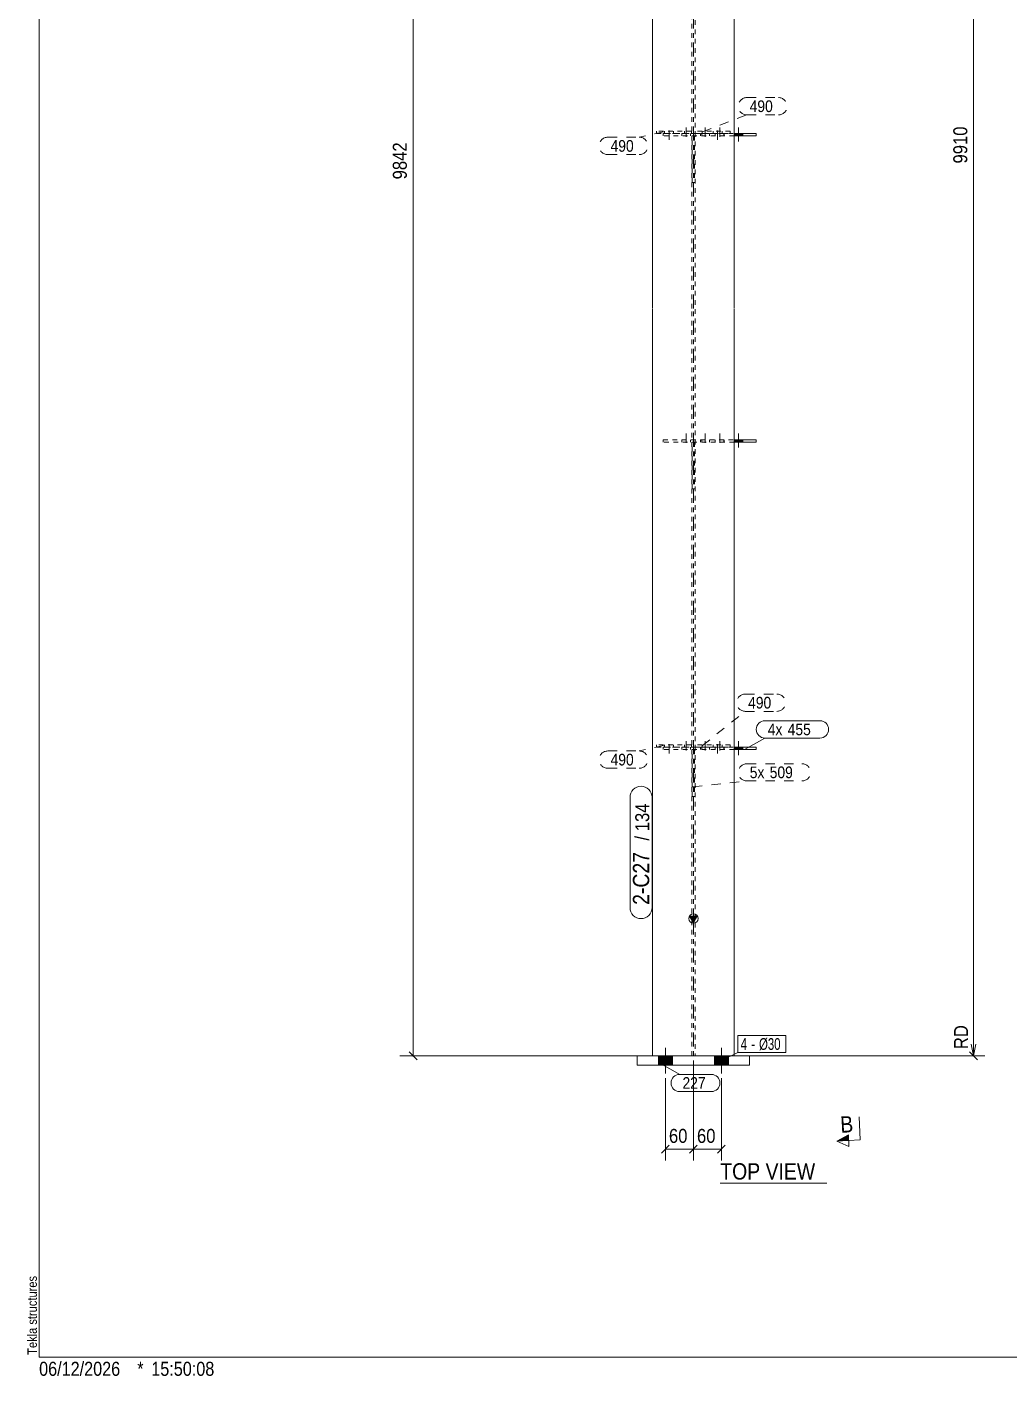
# Model space of a CAD drawing. Header units: millimetres. Extents: x 2 to 825, y 1 to 579.
# Drawn here: x 2.4 to 212.6, y 1 to 290 of the extents above; entities that cross this region are included whole.
import ezdxf

# ---------------------------------------------------------------- set-up
doc = ezdxf.new("R2010")
doc.units = ezdxf.units.MM
for name, pattern in [('XKITLINE00', [0]), ('XKITLINE01', [4, 1, -1, 1, -1]), ('XKITLINE02', [4, 2, -2]), ('XKITLINE03', [6, 3, -1, 1, -1])]:
    doc.linetypes.add(name, pattern=pattern)
for name, color, linetype, lineweight in [('Bolt', 3, 'Continuous', 0), ('BoltMark', 7, 'Continuous', 0), ('Dimensions', 7, 'Continuous', 0), ('DrawingSheet', 5, 'Continuous', 0), ('OtherObjectType', 7, 'Continuous', 0), ('Part', 2, 'Continuous', 0), ('PartMark', 7, 'Continuous', 0), ('Section', 6, 'Continuous', 0)]:
    doc.layers.add(name, color=color, linetype=linetype, lineweight=lineweight)
doc.styles.add('ARIAL', font='ARIAL.TTF')
doc.styles.add('ARIAL_NARROW', font='ARIALN.TTF')

# ---------------------------------------------------------------- blocks, each defined once
blk = doc.blocks.new('*A56')
at = {"layer": 'Bolt'}
for points in [[(140.56, 69.55), (140.56, 67.55), (137.56, 67.55), (137.56, 69.55)], [(140.56, 69.55), (140.56, 67.55), (137.56, 67.55), (137.56, 69.55)], [(152.56, 69.55), (152.56, 67.55), (149.56, 67.55), (149.56, 69.55)], [(152.56, 69.55), (152.56, 67.55), (149.56, 67.55), (149.56, 69.55)]]:
    blk.add_hatch(color=3, dxfattribs=at).paths.add_polyline_path(points, flags=17)
at = {"layer": 'Bolt', "color": 3, "linetype": 'XKITLINE00', "lineweight": 0}
for p, q in [((137.56, 69.55), (137.56, 67.55)), ((137.56, 69.55), (137.56, 67.55)), ((139.06, 71.3), (139.06, 65.8)), ((139.06, 71.3), (139.06, 65.8)), ((140.56, 69.55), (140.56, 67.55)), ((140.56, 69.55), (140.56, 67.55)), ((149.56, 69.55), (149.56, 67.55)), ((149.56, 69.55), (149.56, 67.55)), ((151.06, 71.3), (151.06, 65.8)), ((151.06, 71.3), (151.06, 65.8)), ((152.56, 69.55), (152.56, 67.55)), ((152.56, 69.55), (152.56, 67.55))]:
    blk.add_line(p, q, dxfattribs=at)
blk = doc.blocks.new('*A57')
at = {"layer": 'Bolt', "color": 3, "linetype": 'XKITLINE02', "lineweight": 0}
for p, q in [((138.87, 135.65), (138.87, 136.15)), ((139.86, 134.3), (139.86, 137.3)), ((140.84, 135.65), (140.84, 136.15))]:
    blk.add_line(p, q, dxfattribs=at)
blk = doc.blocks.new('*A58')
at = {"layer": 'Bolt', "color": 3, "linetype": 'XKITLINE02', "lineweight": 0}
for p, q in [((149.27, 135.65), (149.27, 136.15)), ((150.26, 134.3), (150.26, 137.3)), ((151.24, 135.65), (151.24, 136.15))]:
    blk.add_line(p, q, dxfattribs=at)
blk = doc.blocks.new('*A59')
at = {"layer": 'Bolt'}
blk.add_hatch(color=3, dxfattribs=at).paths.add_polyline_path([(155.65, 135.65), (155.65, 135.15), (153.77, 135.15), (153.77, 135.65)], flags=17)
at = {"layer": 'Bolt', "color": 3, "linetype": 'XKITLINE02', "lineweight": 0}
for p, q in [((143.53, 136.99), (143.53, 133.99)), ((147.55, 136.99), (147.55, 133.99)), ((150.69, 136.99), (150.69, 133.99)), ((142.59, 135.65), (142.59, 135.15)), ((144.47, 135.65), (144.47, 135.15)), ((146.61, 135.65), (146.61, 135.15)), ((148.49, 135.65), (148.49, 135.15)), ((149.75, 135.65), (149.75, 135.15)), ((151.63, 135.65), (151.63, 135.15))]:
    blk.add_line(p, q, dxfattribs=at)
at = {"layer": 'Bolt', "color": 3, "linetype": 'XKITLINE00', "lineweight": 0}
for p, q in [((154.71, 136.99), (154.71, 133.99)), ((153.77, 135.65), (153.77, 135.15)), ((155.65, 135.65), (155.65, 135.15))]:
    blk.add_line(p, q, dxfattribs=at)
blk = doc.blocks.new('*A60')
at = {"layer": 'Bolt'}
blk.add_hatch(color=3, dxfattribs=at).paths.add_polyline_path([(155.65, 201.55), (155.65, 201.05), (153.77, 201.05), (153.77, 201.55)], flags=17)
at = {"layer": 'Bolt', "color": 3, "linetype": 'XKITLINE02', "lineweight": 0}
for p, q in [((143.53, 202.89), (143.53, 199.89)), ((147.55, 202.89), (147.55, 199.89)), ((150.69, 202.89), (150.69, 199.89)), ((142.59, 201.55), (142.59, 201.05)), ((144.47, 201.55), (144.47, 201.05)), ((146.61, 201.55), (146.61, 201.05)), ((148.49, 201.55), (148.49, 201.05)), ((149.75, 201.55), (149.75, 201.05)), ((151.63, 201.55), (151.63, 201.05))]:
    blk.add_line(p, q, dxfattribs=at)
at = {"layer": 'Bolt', "color": 3, "linetype": 'XKITLINE00', "lineweight": 0}
for p, q in [((154.71, 202.89), (154.71, 199.89)), ((153.77, 201.55), (153.77, 201.05)), ((155.65, 201.55), (155.65, 201.05))]:
    blk.add_line(p, q, dxfattribs=at)
blk = doc.blocks.new('*A61')
at = {"layer": 'Bolt'}
blk.add_hatch(color=3, dxfattribs=at).paths.add_polyline_path([(155.65, 267.13), (155.65, 266.63), (153.77, 266.63), (153.77, 267.13)], flags=17)
at = {"layer": 'Bolt', "color": 3, "linetype": 'XKITLINE02', "lineweight": 0}
for p, q in [((142.59, 267.13), (142.59, 266.63)), ((143.53, 268.47), (143.53, 265.47)), ((144.47, 267.13), (144.47, 266.63)), ((146.61, 267.13), (146.61, 266.63)), ((147.55, 268.47), (147.55, 265.47)), ((148.49, 267.13), (148.49, 266.63)), ((149.75, 267.13), (149.75, 266.63)), ((150.69, 268.47), (150.69, 265.47)), ((151.63, 267.13), (151.63, 266.63))]:
    blk.add_line(p, q, dxfattribs=at)
at = {"layer": 'Bolt', "color": 3, "linetype": 'XKITLINE00', "lineweight": 0}
for p, q in [((153.77, 267.13), (153.77, 266.63)), ((154.71, 268.47), (154.71, 265.47)), ((155.65, 267.13), (155.65, 266.63))]:
    blk.add_line(p, q, dxfattribs=at)
blk = doc.blocks.new('*A64')
at = {"layer": 'Bolt', "color": 3, "linetype": 'XKITLINE02', "lineweight": 0}
for p, q in [((138.87, 267.13), (138.87, 267.63)), ((139.86, 265.78), (139.86, 268.78)), ((140.84, 267.13), (140.84, 267.63))]:
    blk.add_line(p, q, dxfattribs=at)
blk = doc.blocks.new('*A65')
at = {"layer": 'Bolt', "color": 3, "linetype": 'XKITLINE02', "lineweight": 0}
for p, q in [((149.27, 267.13), (149.27, 267.63)), ((150.26, 265.78), (150.26, 268.78)), ((151.24, 267.13), (151.24, 267.63))]:
    blk.add_line(p, q, dxfattribs=at)
blk = doc.blocks.new('*A70')
at = {"layer": 'Part'}
blk.add_hatch(color=2, dxfattribs=at).paths.add_polyline_path([(144.26, 99.46), (145.86, 99.46), (145.06, 98.06)], flags=17)
at = {"layer": 'Part', "color": 2, "linetype": 'XKITLINE00', "lineweight": 0}
for p, q in [((136.31, 295.43), (136.31, 229.63)), ((153.81, 295.43), (153.81, 229.63)), ((136.31, 229.53), (136.31, 164.05)), ((153.81, 229.53), (153.81, 164.05)), ((136.31, 163.95), (136.31, 98.15)), ((153.81, 163.95), (153.81, 98.15)), ((145.06, 98.06), (144.26, 99.46)), ((144.26, 99.46), (145.86, 99.46)), ((145.86, 99.46), (145.06, 98.06)), ((136.31, 98.05), (136.31, 69.55)), ((153.81, 98.05), (153.81, 69.55))]:
    blk.add_line(p, q, dxfattribs=at)
at = {"layer": 'Part', "color": 7, "linetype": 'XKITLINE01', "lineweight": 0}
for p, q in [((144.71, 229.63), (144.71, 295.43)), ((145.41, 295.43), (145.41, 229.63)), ((144.71, 164.05), (144.71, 229.53)), ((145.41, 229.53), (145.41, 164.05)), ((144.71, 98.15), (144.71, 163.95)), ((145.41, 163.95), (145.41, 98.15)), ((144.71, 69.55), (144.71, 98.05)), ((145.41, 98.05), (145.41, 69.55)), ((136.31, 69.55), (153.81, 69.55))]:
    blk.add_line(p, q, dxfattribs=at)
at = {"layer": 'Part', "color": 7, "linetype": 'XKITLINE03', "lineweight": 0}
for p, q in [((145.06, 229.63), (145.06, 295.43)), ((145.06, 164.05), (145.06, 229.53)), ((145.06, 98.15), (145.06, 163.95)), ((145.06, 59.55), (145.06, 98.05))]:
    blk.add_line(p, q, dxfattribs=at)
at = {"layer": 'Part', "color": 2, "linetype": 'XKITLINE00', "lineweight": 0}
blk.add_circle((145.06, 98.96), 1, dxfattribs=at)
blk = doc.blocks.new('*A74')
at = {"layer": 'Part', "color": 2, "linetype": 'XKITLINE00', "lineweight": 0}
for p, q in [((133.06, 67.55), (133.06, 69.55)), ((133.06, 69.55), (157.06, 69.55)), ((157.06, 69.55), (157.06, 67.55)), ((157.06, 67.55), (133.06, 67.55))]:
    blk.add_line(p, q, dxfattribs=at)
blk = doc.blocks.new('*A78')
at = {"layer": 'Part', "color": 7, "linetype": 'XKITLINE01', "lineweight": 0}
for p, q in [((144.66, 136.15), (137.16, 136.15)), ((137.16, 136.15), (137.16, 135.65)), ((143.16, 135.65), (143.16, 136.15)), ((144.66, 135.65), (144.66, 136.15)), ((137.16, 135.65), (144.66, 135.65))]:
    blk.add_line(p, q, dxfattribs=at)
blk = doc.blocks.new('*A79')
at = {"layer": 'Part', "color": 7, "linetype": 'XKITLINE01', "lineweight": 0}
for p, q in [((152.96, 136.15), (145.46, 136.15)), ((145.46, 136.15), (145.46, 135.65)), ((146.96, 135.65), (146.96, 136.15)), ((152.96, 135.65), (152.96, 136.15)), ((145.46, 135.65), (152.96, 135.65))]:
    blk.add_line(p, q, dxfattribs=at)
blk = doc.blocks.new('*A80')
at = {"layer": 'Part', "color": 7, "linetype": 'XKITLINE01', "lineweight": 0}
for p, q in [((144.81, 135.15), (145.31, 135.15)), ((144.81, 125.15), (144.81, 135.15)), ((144.81, 135.15), (145.31, 135.15)), ((145.31, 135.15), (145.31, 125.15)), ((145.31, 125.15), (144.81, 125.15))]:
    blk.add_line(p, q, dxfattribs=at)
blk = doc.blocks.new('*A81')
at = {"layer": 'Part', "color": 7, "linetype": 'XKITLINE01', "lineweight": 0}
for p, q in [((138.56, 135.65), (138.56, 135.15)), ((138.56, 135.15), (138.56, 135.65)), ((138.56, 135.65), (153.81, 135.65)), ((153.81, 135.15), (138.56, 135.15)), ((146.88, 135.15), (146.88, 135.65)), ((151.56, 135.65), (151.56, 135.15)), ((151.56, 135.15), (151.56, 135.65))]:
    blk.add_line(p, q, dxfattribs=at)
at = {"layer": 'Part', "color": 2, "linetype": 'XKITLINE00', "lineweight": 0}
for p, q in [((158.51, 135.65), (153.81, 135.65)), ((158.51, 135.15), (153.81, 135.15)), ((158.51, 135.65), (158.51, 135.15))]:
    blk.add_line(p, q, dxfattribs=at)
blk = doc.blocks.new('*A82')
at = {"layer": 'Part', "color": 7, "linetype": 'XKITLINE01', "lineweight": 0}
for p, q in [((144.81, 201.05), (145.31, 201.05)), ((144.81, 191.05), (144.81, 201.05)), ((144.81, 201.05), (145.31, 201.05)), ((145.31, 201.05), (145.31, 191.05)), ((145.31, 191.05), (144.81, 191.05))]:
    blk.add_line(p, q, dxfattribs=at)
blk = doc.blocks.new('*A83')
at = {"layer": 'Part', "color": 7, "linetype": 'XKITLINE01', "lineweight": 0}
for p, q in [((138.56, 201.55), (138.56, 201.05)), ((138.56, 201.05), (138.56, 201.55)), ((138.56, 201.55), (153.81, 201.55)), ((153.81, 201.05), (138.56, 201.05)), ((146.88, 201.05), (146.88, 201.55)), ((151.56, 201.55), (151.56, 201.05)), ((151.56, 201.05), (151.56, 201.55))]:
    blk.add_line(p, q, dxfattribs=at)
at = {"layer": 'Part', "color": 2, "linetype": 'XKITLINE00', "lineweight": 0}
for p, q in [((158.51, 201.55), (153.81, 201.55)), ((158.51, 201.05), (153.81, 201.05)), ((158.51, 201.55), (158.51, 201.05))]:
    blk.add_line(p, q, dxfattribs=at)
blk = doc.blocks.new('*A84')
at = {"layer": 'Part', "color": 7, "linetype": 'XKITLINE01', "lineweight": 0}
for p, q in [((144.81, 266.63), (145.31, 266.63)), ((144.81, 256.63), (144.81, 266.63)), ((144.81, 266.63), (145.31, 266.63)), ((145.31, 266.63), (145.31, 256.63)), ((145.31, 256.63), (144.81, 256.63))]:
    blk.add_line(p, q, dxfattribs=at)
blk = doc.blocks.new('*A85')
at = {"layer": 'Part', "color": 7, "linetype": 'XKITLINE01', "lineweight": 0}
for p, q in [((138.56, 267.13), (138.56, 266.63)), ((138.56, 266.63), (138.56, 267.13)), ((138.56, 267.13), (153.81, 267.13)), ((153.81, 266.63), (138.56, 266.63)), ((146.88, 266.63), (146.88, 267.13)), ((151.56, 267.13), (151.56, 266.63)), ((151.56, 266.63), (151.56, 267.13))]:
    blk.add_line(p, q, dxfattribs=at)
at = {"layer": 'Part', "color": 2, "linetype": 'XKITLINE00', "lineweight": 0}
for p, q in [((158.51, 267.13), (153.81, 267.13)), ((158.51, 266.63), (153.81, 266.63)), ((158.51, 267.13), (158.51, 266.63))]:
    blk.add_line(p, q, dxfattribs=at)
blk = doc.blocks.new('*A90')
at = {"layer": 'Part', "color": 7, "linetype": 'XKITLINE01', "lineweight": 0}
for p, q in [((144.66, 267.63), (137.16, 267.63)), ((137.16, 267.63), (137.16, 267.13)), ((137.16, 267.13), (144.66, 267.13)), ((143.16, 267.13), (143.16, 267.63)), ((144.66, 267.13), (144.66, 267.63))]:
    blk.add_line(p, q, dxfattribs=at)
blk = doc.blocks.new('*A91')
at = {"layer": 'Part', "color": 7, "linetype": 'XKITLINE01', "lineweight": 0}
for p, q in [((152.96, 267.63), (145.46, 267.63)), ((145.46, 267.63), (145.46, 267.13)), ((145.46, 267.13), (152.96, 267.13)), ((146.96, 267.13), (146.96, 267.63)), ((152.96, 267.13), (152.96, 267.63))]:
    blk.add_line(p, q, dxfattribs=at)
blk = doc.blocks.new('*A143')
at = {"layer": 'DrawingSheet', "color": 5, "linetype": 'XKITLINE00', "lineweight": 0}
for p, q in [((5, 579), (5, 5)), ((5, 5), (825, 5))]:
    blk.add_line(p, q, dxfattribs=at)
at = {"layer": 'DrawingSheet', "color": 5, "style": 'ARIAL', "width": 0.85}
blk.add_text('Tekla structures', height=2, rotation=90, dxfattribs=at).set_placement((4.5, 5.5))
blk = doc.blocks.new('*A150')
at = {"layer": 'OtherObjectType', "color": 7, "style": 'ARIAL_NARROW', "width": 1.008832}
for s, p in [('06/12/2026', (4.99, 1)), ('*', (26, 1)), ('15:50:08', (29, 1))]:
    blk.add_text(s, height=3, dxfattribs=at).set_placement(p)
blk = doc.blocks.new('*A214')
at = {"layer": 'Dimensions', "color": 7, "linetype": 'XKITLINE00', "lineweight": 0}
for p, q in [((145.06, 68.55), (145.06, 47.15)), ((139.06, 64.8), (139.06, 47.15)), ((139.9, 50.4), (138.21, 48.7)), ((139.06, 49.55), (145.06, 49.55)), ((145.9, 50.4), (144.21, 48.7))]:
    blk.add_line(p, q, dxfattribs=at)
at = {"layer": 'Dimensions', "color": 3}
for p in [(139.06, 49.55), (145.06, 49.55)]:
    blk.add_point(p, dxfattribs=at)
at = {"layer": 'Dimensions', "color": 3, "style": 'ARIAL', "width": 0.85}
blk.add_text('60', height=3, dxfattribs=at).set_placement((139.83, 50.9))
blk = doc.blocks.new('*A215')
at = {"layer": 'Dimensions', "color": 7, "linetype": 'XKITLINE00', "lineweight": 0}
for p, q in [((145.06, 68.55), (145.06, 47.15)), ((151.06, 64.8), (151.06, 47.15)), ((145.9, 50.4), (144.21, 48.7)), ((145.06, 49.55), (151.06, 49.55)), ((151.9, 50.4), (150.21, 48.7))]:
    blk.add_line(p, q, dxfattribs=at)
at = {"layer": 'Dimensions', "color": 3}
for p in [(145.06, 49.55), (151.06, 49.55)]:
    blk.add_point(p, dxfattribs=at)
at = {"layer": 'Dimensions', "color": 3, "style": 'ARIAL', "width": 0.85}
blk.add_text('60', height=3, dxfattribs=at).set_placement((145.83, 50.9))
blk = doc.blocks.new('*A216')
at = {"layer": 'PartMark', "color": 7, "linetype": 'XKITLINE00', "lineweight": 0}
for p, q in [((131.51, 101.3), (131.51, 124.95)), ((136.21, 101.3), (136.21, 124.95))]:
    blk.add_line(p, q, dxfattribs=at)
for centre, start, end in [((133.86, 124.95), 0, 180), ((133.86, 101.3), 180, 0)]:
    blk.add_arc(centre, 2.35, start, end, dxfattribs=at)
at = {"layer": 'PartMark', "color": 3, "style": 'ARIAL', "width": 0.85}
for s, p in [('134', (135.61, 117.67)), ('/', (135.61, 115.66))]:
    blk.add_text(s, height=3, rotation=90.0002, dxfattribs=at).set_placement(p)
at = {"layer": 'PartMark', "color": 1, "style": 'ARIAL', "width": 0.85}
blk.add_text('2-C27', height=3.5, rotation=90.0002, dxfattribs=at).set_placement((135.61, 101.9))
blk = doc.blocks.new('*A217')
at = {"layer": 'PartMark', "color": 7, "linetype": 'XKITLINE00', "lineweight": 0}
for p, q in [((160.38, 141.34), (172.16, 141.34)), ((156.13, 135.25), (160.38, 137.64)), ((160.38, 137.64), (172.16, 137.64))]:
    blk.add_line(p, q, dxfattribs=at)
for centre, start, end in [((160.38, 139.49), 90, 270), ((172.16, 139.49), 270, 90)]:
    blk.add_arc(centre, 1.85, start, end, dxfattribs=at)
at = {"layer": 'PartMark', "color": 3, "style": 'ARIAL', "width": 0.85}
for s, p in [('4x', (160.98, 138.24)), ('455', (165.25, 138.24))]:
    blk.add_text(s, height=2.5, dxfattribs=at).set_placement(p)
blk = doc.blocks.new('*A218')
at = {"layer": 'PartMark', "color": 7, "linetype": 'XKITLINE02', "lineweight": 0}
for p, q in [((156.53, 132.14), (168.31, 132.14)), ((144.94, 127.18), (156.53, 128.44)), ((156.53, 128.44), (168.31, 128.44))]:
    blk.add_line(p, q, dxfattribs=at)
for centre, start, end in [((156.53, 130.29), 90, 270), ((168.31, 130.29), 270, 90)]:
    blk.add_arc(centre, 1.85, start, end, dxfattribs=at)
at = {"layer": 'PartMark', "color": 3, "style": 'ARIAL', "width": 0.85}
for s, p in [('5x', (157.13, 129.04)), ('509', (161.4, 129.04))]:
    blk.add_text(s, height=2.5, dxfattribs=at).set_placement(p)
blk = doc.blocks.new('*A220')
at = {"layer": 'Section'}
blk.add_hatch(color=3, dxfattribs=at).paths.add_polyline_path([(178.3, 51.4), (175.81, 51.27), (178.24, 52.65)], flags=17)
at = {"layer": 'Section', "color": 1, "linetype": 'XKITLINE00', "lineweight": 0}
for q in [(180.54, 56.52), (175.81, 51.27)]:
    blk.add_line((180.8, 51.53), q, dxfattribs=at)
at = {"layer": 'Section', "color": 3, "linetype": 'XKITLINE00', "lineweight": 0}
for p, q in [((175.81, 51.27), (178.24, 52.65)), ((178.24, 52.65), (178.37, 50.15)), ((178.37, 50.15), (175.81, 51.27))]:
    blk.add_line(p, q, dxfattribs=at)
at = {"layer": 'Section', "color": 7, "style": 'ARIAL', "width": 0.85}
blk.add_text('B', height=3.5, rotation=3.0138, dxfattribs=at).set_placement((176.6, 53.06))
blk = doc.blocks.new('*A221')
at = {"layer": 'OtherObjectType', "color": 7, "linetype": 'XKITLINE00', "lineweight": 0}
blk.add_line((150.82, 42.3), (173.64, 42.3), dxfattribs=at)
at = {"layer": 'OtherObjectType', "color": 7, "style": 'ARIAL', "width": 0.85}
blk.add_text('TOP VIEW', height=3.5, dxfattribs=at).set_placement((150.82, 43.05))
blk = doc.blocks.new('*A222')
at = {"layer": 'PartMark', "color": 7, "linetype": 'XKITLINE00', "lineweight": 0}
for p, q in [((137.89, 67.98), (142.13, 65.59)), ((142.13, 65.59), (148.89, 65.59)), ((142.13, 61.89), (148.89, 61.89))]:
    blk.add_line(p, q, dxfattribs=at)
for centre, start, end in [((142.13, 63.74), 90, 270), ((148.89, 63.74), 270, 90)]:
    blk.add_arc(centre, 1.85, start, end, dxfattribs=at)
at = {"layer": 'PartMark', "color": 3, "style": 'ARIAL', "width": 0.85}
blk.add_text('227', height=2.5, dxfattribs=at).set_placement((142.73, 62.49))
blk = doc.blocks.new('*A233')
at = {"layer": 'Dimensions', "color": 7, "linetype": 'XKITLINE00', "lineweight": 0}
for p, q in [((85.06, 69.55), (85.06, 454.01)), ((135.31, 69.55), (82.21, 69.55)), ((84.21, 70.4), (85.9, 68.7))]:
    blk.add_line(p, q, dxfattribs=at)
at = {"layer": 'Dimensions', "color": 3}
blk.add_point((85.06, 69.55), dxfattribs=at)
at = {"layer": 'Dimensions', "color": 3, "style": 'ARIAL', "width": 0.85}
blk.add_text('9842', height=3, rotation=90.0002, dxfattribs=at).set_placement((83.71, 257.33))
blk = doc.blocks.new('*A237')
at = {"layer": 'Dimensions', "color": 7, "linetype": 'XKITLINE00', "lineweight": 0}
for p, q in [((205.06, 69.55), (205.06, 460.81)), ((205.06, 76.77), (205.06, 69.55)), ((154.81, 69.55), (207.46, 69.55)), ((154.81, 69.55), (207.46, 69.55)), ((204.21, 70.4), (205.9, 68.7)), ((204.56, 72.05), (205.06, 69.55)), ((205.56, 72.05), (205.06, 69.55))]:
    blk.add_line(p, q, dxfattribs=at)
at = {"layer": 'Dimensions', "color": 3}
blk.add_point((205.06, 69.55), dxfattribs=at)
at = {"layer": 'Dimensions', "color": 7}
blk.add_point((205.06, 69.55), dxfattribs=at)
at = {"layer": 'Dimensions', "color": 3, "style": 'ARIAL', "width": 0.85}
for s, p in [('9910', (203.71, 260.73)), ('RD', (203.86, 70.99))]:
    blk.add_text(s, height=3, rotation=90.0002, dxfattribs=at).set_placement(p)
blk = doc.blocks.new('*A239')
at = {"layer": 'BoltMark', "color": 7, "linetype": 'XKITLINE00', "lineweight": 0}
for p, q in [((154.59, 73.94), (164.89, 73.94)), ((154.59, 70.24), (154.59, 73.94)), ((164.89, 70.24), (164.89, 73.94)), ((151.06, 68.55), (154.59, 70.24)), ((154.59, 70.24), (164.89, 70.24))]:
    blk.add_line(p, q, dxfattribs=at)
at = {"layer": 'BoltMark', "color": 3, "style": 'ARIAL_NARROW', "width": 0.85}
for s, p in [('4', (155.19, 70.84)), ('Ø30', (159.12, 70.84)), ('-', (157.46, 70.84))]:
    blk.add_text(s, height=2.5, dxfattribs=at).set_placement(p)
blk = doc.blocks.new('*A246')
at = {"layer": 'PartMark', "color": 7, "linetype": 'XKITLINE02', "lineweight": 0}
for p, q in [((156.51, 274.85), (163.27, 274.85)), ((146.99, 267.5), (156.51, 271.15)), ((156.51, 271.15), (163.27, 271.15))]:
    blk.add_line(p, q, dxfattribs=at)
for centre, start, end in [((156.51, 273), 90, 270), ((163.27, 273), 270, 90)]:
    blk.add_arc(centre, 1.85, start, end, dxfattribs=at)
at = {"layer": 'PartMark', "color": 3, "style": 'ARIAL', "width": 0.85}
blk.add_text('490', height=2.5, dxfattribs=at).set_placement((157.11, 271.75))
blk = doc.blocks.new('*A247')
at = {"layer": 'PartMark', "color": 7, "linetype": 'XKITLINE02', "lineweight": 0}
for p, q in [((126.73, 266.35), (133.49, 266.35)), ((138.69, 267.5), (133.49, 266.35)), ((126.73, 262.65), (133.49, 262.65))]:
    blk.add_line(p, q, dxfattribs=at)
for centre, start, end in [((126.73, 264.5), 90, 270), ((133.49, 264.5), 270, 90)]:
    blk.add_arc(centre, 1.85, start, end, dxfattribs=at)
at = {"layer": 'PartMark', "color": 3, "style": 'ARIAL', "width": 0.85}
blk.add_text('490', height=2.5, dxfattribs=at).set_placement((127.33, 263.25))
blk = doc.blocks.new('*A249')
at = {"layer": 'PartMark', "color": 7, "linetype": 'XKITLINE02', "lineweight": 0}
for p, q in [((156.18, 147.06), (162.94, 147.06)), ((146.99, 136.02), (156.18, 143.36)), ((156.18, 143.36), (162.94, 143.36))]:
    blk.add_line(p, q, dxfattribs=at)
for centre, start, end in [((156.18, 145.21), 90, 270), ((162.94, 145.21), 270, 90)]:
    blk.add_arc(centre, 1.85, start, end, dxfattribs=at)
at = {"layer": 'PartMark', "color": 3, "style": 'ARIAL', "width": 0.85}
blk.add_text('490', height=2.5, dxfattribs=at).set_placement((156.78, 143.96))
blk = doc.blocks.new('*A250')
at = {"layer": 'PartMark', "color": 7, "linetype": 'XKITLINE02', "lineweight": 0}
for p, q in [((138.69, 136.02), (133.49, 134.87)), ((126.73, 134.87), (133.49, 134.87)), ((126.73, 131.17), (133.49, 131.17))]:
    blk.add_line(p, q, dxfattribs=at)
for centre, start, end in [((126.73, 133.02), 90, 270), ((133.49, 133.02), 270, 90)]:
    blk.add_arc(centre, 1.85, start, end, dxfattribs=at)
at = {"layer": 'PartMark', "color": 3, "style": 'ARIAL', "width": 0.85}
blk.add_text('490', height=2.5, dxfattribs=at).set_placement((127.33, 131.77))

msp = doc.modelspace()

# ---------------------------------------------------------------- block references
at = {"lineweight": 0}
for name in ['*A143', '*A220', '*A237', '*A233', '*A246', '*A247', '*A90', '*A85', '*A64', '*A61', '*A84', '*A91', '*A65', '*A60', '*A83', '*A82', '*A249', '*A217', '*A250', '*A78', '*A57', '*A59', '*A79', '*A58', '*A81', '*A80', '*A218', '*A216', '*A239', '*A74', '*A56', '*A222', '*A214', '*A215', '*A221', '*A150']:
    msp.add_blockref(name, (0, 0), dxfattribs=at)
at = {"layer": 'Part', "lineweight": 0}
msp.add_blockref('*A70', (0, 0), dxfattribs=at)

doc.saveas('drawing.dxf')
